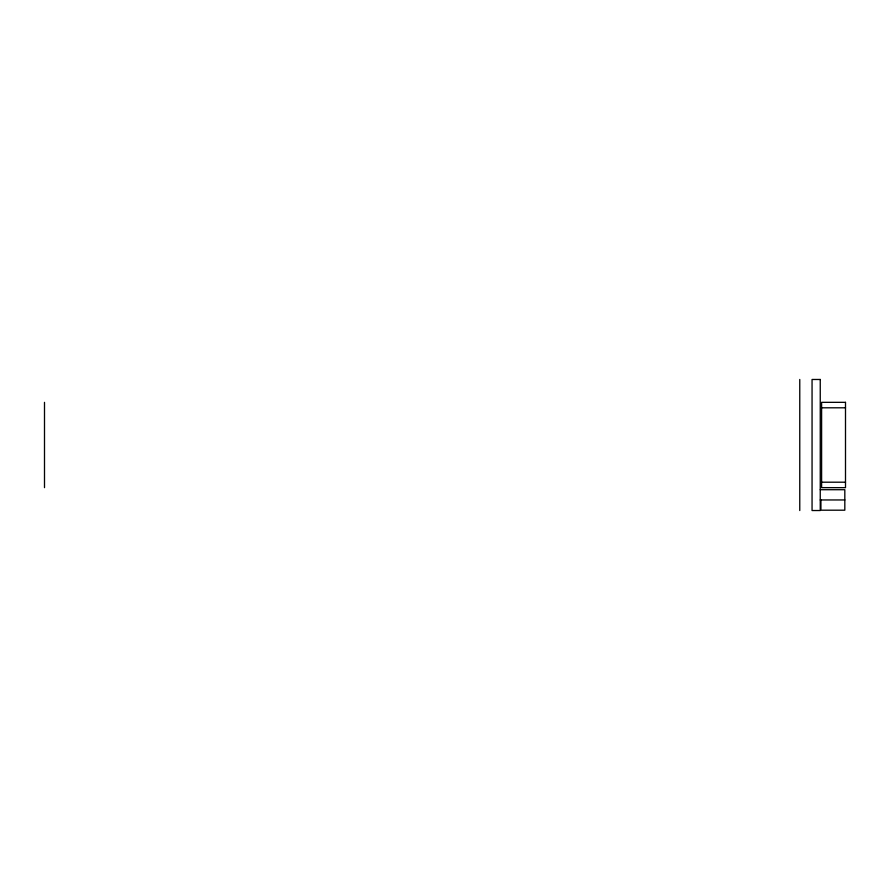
<?xml version="1.0" encoding="UTF-8"?>
<svg xmlns="http://www.w3.org/2000/svg" width="890" height="890" viewBox="0 0 890 890"><rect width="100%" height="100%" fill="white"/><g stroke="black" fill="none" stroke-linecap="round" stroke-linejoin="round"><path stroke-width="1.33" d="M821.604 407.798L845.5 407.798M821.604 482.202L845.5 482.202M820.246 489.711L844.821 489.711L844.821 510.193L820.925 510.193L820.925 499.957M820.246 499.957L844.821 499.957M799.765 379.474L799.765 510.526M44.5 402.358L44.5 487.642M820.246 379.474L812.058 379.474L812.058 510.526L820.246 510.526L820.246 379.474M845.5 402.336L821.604 402.336L821.604 487.642L845.5 487.664L845.5 402.358"/></g></svg>
